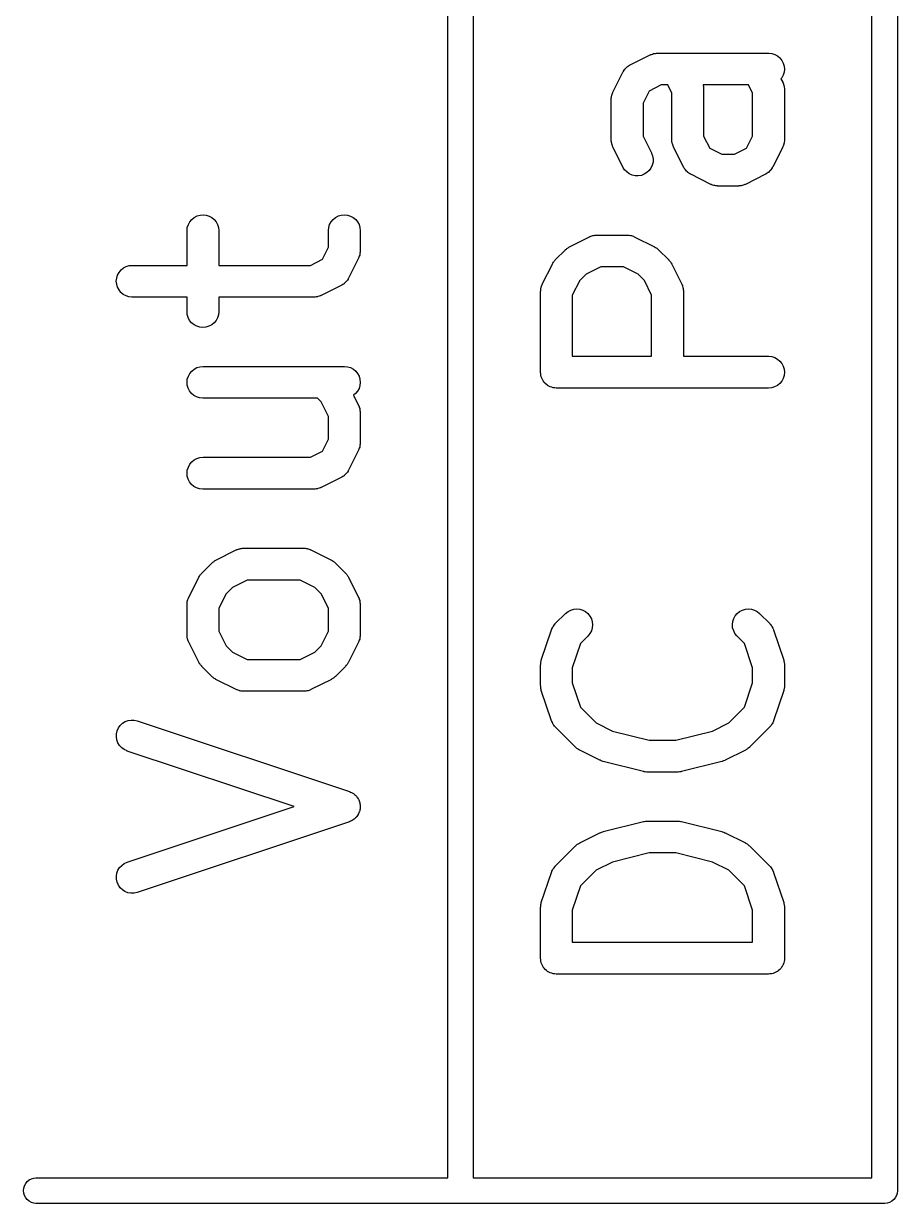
# Model space of a CAD drawing. Extents: x 27 to 117, y -173 to -16.
# Drawn here: x 112.94 to 117.06, y -96.81 to -91.25 of the extents above; entities that cross this region are included whole.
import ezdxf

# ---------------------------------------------------------------- set-up
doc = ezdxf.new("R2010")
doc.units = 0
doc.layers.add('BLACK', color=7, linetype='CONTINUOUS')

msp = doc.modelspace()

# ---------------------------------------------------------------- linework, layer by layer
at = {"layer": 'BLACK', "linetype": 'CONTINUOUS'}
for p, q in [((117.06, -85.7529), (117.06, -96.7471)), ((114.94, -96.69), (114.94, -85.81)), ((115.06, -85.81), (115.06, -96.69)), ((116.94, -96.69), (116.94, -85.81)), ((115.8, -91.4448), (115.895, -91.3972)), ((115.895, -91.3972), (115.896, -91.3967)), ((115.896, -91.3967), (115.898, -91.396)), ((115.898, -91.396), (115.9, -91.3949)), ((115.9, -91.3949), (115.905, -91.3935)), ((115.905, -91.3935), (115.91, -91.3917)), ((115.91, -91.3917), (115.912, -91.3914)), ((115.912, -91.3914), (115.914, -91.3907)), ((115.914, -91.3907), (115.919, -91.3902)), ((115.919, -91.3902), (115.924, -91.3894)), ((115.924, -91.3894), (115.926, -91.3895)), ((115.926, -91.3895), (115.929, -91.3893)), ((115.929, -91.3893), (116.452, -91.3893)), ((116.452, -91.3893), (116.453, -91.3893)), ((116.453, -91.3893), (116.468, -91.3909)), ((116.468, -91.3909), (116.482, -91.3953)), ((116.482, -91.3953), (116.495, -91.4024)), ((116.495, -91.4024), (116.506, -91.4118)), ((115.772, -91.47), (115.775, -91.4651)), ((115.775, -91.4651), (115.776, -91.464)), ((115.776, -91.464), (115.777, -91.4627)), ((115.777, -91.4627), (115.781, -91.4587)), ((115.781, -91.4587), (115.785, -91.4546)), ((115.785, -91.4546), (115.786, -91.4537)), ((115.786, -91.4537), (115.787, -91.4526)), ((115.787, -91.4526), (115.792, -91.4496)), ((115.792, -91.4496), (115.797, -91.4463)), ((115.797, -91.4463), (115.798, -91.4457)), ((115.798, -91.4457), (115.8, -91.4448)), ((116.506, -91.4118), (116.515, -91.4232)), ((116.515, -91.4232), (116.522, -91.4362)), ((116.522, -91.4362), (116.526, -91.4502)), ((116.526, -91.4502), (116.527, -91.4648)), ((116.527, -91.4648), (116.526, -91.4794)), ((115.719, -91.5736), (115.766, -91.4784)), ((115.766, -91.4784), (115.767, -91.4774)), ((115.767, -91.4774), (115.768, -91.4761)), ((115.768, -91.4746), (115.772, -91.47)), ((115.768, -91.4761), (115.768, -91.4746)), ((116.515, -91.5062), (116.511, -91.51)), ((116.511, -91.51), (116.519, -91.526)), ((116.522, -91.4933), (116.515, -91.5062)), ((116.526, -91.4794), (116.522, -91.4933)), ((115.715, -91.5825), (115.717, -91.5776)), ((115.717, -91.5776), (115.718, -91.5757)), ((115.718, -91.5757), (115.719, -91.5736)), ((115.889, -91.5678), (115.861, -91.6248)), ((115.946, -91.5393), (115.889, -91.5678)), ((115.977, -91.5393), (115.946, -91.5393)), ((115.996, -91.5772), (115.977, -91.5393)), ((115.996, -91.7976), (115.996, -91.5772)), ((116.144, -91.5393), (116.144, -91.5407)), ((116.358, -91.5393), (116.144, -91.5393)), ((116.144, -91.5407), (116.144, -91.5428)), ((116.144, -91.5428), (116.145, -91.545)), ((116.145, -91.545), (116.146, -91.5501)), ((116.146, -91.5501), (116.146, -91.5551)), ((116.146, -91.5551), (116.146, -91.5573)), ((116.146, -91.5573), (116.146, -91.5595)), ((116.146, -91.5595), (116.146, -91.7799)), ((116.377, -91.5772), (116.358, -91.5393)), ((116.377, -91.7799), (116.377, -91.5772)), ((116.519, -91.526), (116.52, -91.5269)), ((116.52, -91.5269), (116.521, -91.529)), ((116.521, -91.529), (116.522, -91.5309)), ((116.522, -91.5309), (116.523, -91.5359)), ((116.523, -91.5359), (116.525, -91.5407)), ((116.525, -91.5407), (116.525, -91.5428)), ((116.525, -91.5428), (116.526, -91.545)), ((116.526, -91.545), (116.526, -91.5501)), ((116.526, -91.5501), (116.527, -91.5551)), ((116.527, -91.5551), (116.527, -91.5573)), ((116.527, -91.5573), (116.527, -91.5595)), ((116.527, -91.5595), (116.527, -91.7976)), ((115.711, -91.6017), (115.712, -91.5966)), ((115.711, -91.6039), (115.711, -91.6017)), ((115.711, -91.6061), (115.711, -91.6039)), ((115.711, -91.6071), (115.711, -91.6061)), ((115.711, -91.7976), (115.711, -91.6071)), ((115.712, -91.5915), (115.713, -91.5894)), ((115.712, -91.5966), (115.712, -91.5915)), ((115.713, -91.5873), (115.715, -91.5825)), ((115.713, -91.5894), (115.713, -91.5873)), ((115.861, -91.6248), (115.861, -91.7799)), ((115.711, -91.7998), (115.711, -91.7976)), ((115.711, -91.802), (115.711, -91.7998)), ((115.861, -91.7799), (115.9, -91.8593)), ((115.997, -91.7998), (115.996, -91.7976)), ((115.997, -91.802), (115.997, -91.7998)), ((116.146, -91.7799), (116.175, -91.837)), ((116.349, -91.837), (116.377, -91.7799)), ((116.527, -91.7976), (116.527, -91.7987)), ((116.527, -91.7987), (116.527, -91.8009)), ((115.712, -91.8071), (115.711, -91.802)), ((115.712, -91.8122), (115.712, -91.8071)), ((115.713, -91.8143), (115.712, -91.8122)), ((115.713, -91.8165), (115.713, -91.8143)), ((115.715, -91.8213), (115.713, -91.8165)), ((115.716, -91.8262), (115.715, -91.8213)), ((115.717, -91.8281), (115.716, -91.8262)), ((115.718, -91.8302), (115.717, -91.8281)), ((115.719, -91.8312), (115.718, -91.8302)), ((115.766, -91.9264), (115.719, -91.8312)), ((115.997, -91.8071), (115.997, -91.802)), ((115.998, -91.8122), (115.997, -91.8071)), ((115.998, -91.8143), (115.998, -91.8122)), ((115.999, -91.8165), (115.998, -91.8143)), ((116.001, -91.8213), (115.999, -91.8165)), ((116.002, -91.8262), (116.001, -91.8213)), ((116.003, -91.8281), (116.002, -91.8262)), ((116.004, -91.8302), (116.003, -91.8281)), ((116.004, -91.8312), (116.004, -91.8302)), ((116.052, -91.9264), (116.004, -91.8312)), ((116.175, -91.837), (116.232, -91.8655)), ((116.292, -91.8655), (116.349, -91.837)), ((116.519, -91.8312), (116.472, -91.9264)), ((116.52, -91.8291), (116.519, -91.8312)), ((116.521, -91.8272), (116.52, -91.8291)), ((116.523, -91.8223), (116.521, -91.8272)), ((116.525, -91.8175), (116.523, -91.8223)), ((116.526, -91.8132), (116.525, -91.8153)), ((116.525, -91.8153), (116.525, -91.8175)), ((116.527, -91.8031), (116.526, -91.8081)), ((116.526, -91.8081), (116.526, -91.8132)), ((116.527, -91.8009), (116.527, -91.8031)), ((115.9, -91.8593), (115.901, -91.8603)), ((115.901, -91.8603), (115.906, -91.874)), ((115.908, -91.9031), (115.904, -91.9173)), ((115.906, -91.874), (115.908, -91.8885)), ((115.908, -91.8885), (115.908, -91.9031)), ((116.232, -91.8655), (116.292, -91.8655)), ((115.774, -91.9388), (115.766, -91.9264)), ((115.784, -91.9494), (115.774, -91.9388)), ((115.796, -91.9579), (115.784, -91.9494)), ((115.809, -91.9639), (115.796, -91.9579)), ((115.824, -91.9672), (115.809, -91.9639)), ((115.838, -91.9677), (115.824, -91.9672)), ((115.853, -91.9653), (115.838, -91.9677)), ((115.866, -91.9602), (115.853, -91.9653)), ((115.879, -91.9525), (115.866, -91.9602)), ((115.89, -91.9425), (115.879, -91.9525)), ((115.898, -91.9306), (115.89, -91.9425)), ((115.904, -91.9173), (115.898, -91.9306)), ((116.053, -91.9278), (116.052, -91.9264)), ((116.053, -91.9293), (116.053, -91.9278)), ((116.057, -91.934), (116.053, -91.9293)), ((116.06, -91.9388), (116.057, -91.934)), ((116.061, -91.94), (116.06, -91.9388)), ((116.062, -91.9413), (116.061, -91.94)), ((116.066, -91.9453), (116.062, -91.9413)), ((116.07, -91.9494), (116.066, -91.9453)), ((116.071, -91.9504), (116.07, -91.9494)), ((116.072, -91.9515), (116.071, -91.9504)), ((116.077, -91.9546), (116.072, -91.9515)), ((116.082, -91.9579), (116.077, -91.9546)), ((116.083, -91.9586), (116.082, -91.9579)), ((116.085, -91.9595), (116.083, -91.9586)), ((116.086, -91.9599), (116.085, -91.9595)), ((116.181, -92.0076), (116.086, -91.9599)), ((116.438, -91.9599), (116.343, -92.0076)), ((116.44, -91.9591), (116.438, -91.9599)), ((116.441, -91.9584), (116.44, -91.9591)), ((116.446, -91.9552), (116.441, -91.9584)), ((116.451, -91.9521), (116.446, -91.9552)), ((116.452, -91.951), (116.451, -91.9521)), ((116.453, -91.9501), (116.452, -91.951)), ((116.457, -91.946), (116.453, -91.9501)), ((116.461, -91.9421), (116.457, -91.946)), ((116.462, -91.9408), (116.461, -91.9421)), ((116.463, -91.9396), (116.462, -91.9408)), ((116.467, -91.9348), (116.463, -91.9396)), ((116.47, -91.9302), (116.467, -91.9348)), ((116.471, -91.9273), (116.47, -91.9287)), ((116.47, -91.9287), (116.47, -91.9302)), ((116.472, -91.9264), (116.471, -91.9273)), ((116.183, -92.0083), (116.181, -92.0076)), ((116.185, -92.0094), (116.183, -92.0083)), ((116.19, -92.011), (116.185, -92.0094)), ((116.194, -92.0128), (116.19, -92.011)), ((116.197, -92.0132), (116.194, -92.0128)), ((116.199, -92.0138), (116.197, -92.0132)), ((116.204, -92.0144), (116.199, -92.0138)), ((116.209, -92.0153), (116.204, -92.0144)), ((116.211, -92.0152), (116.209, -92.0153)), ((116.213, -92.0155), (116.211, -92.0152)), ((116.214, -92.0155), (116.213, -92.0155)), ((116.31, -92.0155), (116.214, -92.0155)), ((116.312, -92.0153), (116.31, -92.0155)), ((116.314, -92.0153), (116.312, -92.0153)), ((116.319, -92.0145), (116.314, -92.0153)), ((116.324, -92.014), (116.319, -92.0145)), ((116.326, -92.0134), (116.324, -92.014)), ((116.328, -92.0131), (116.326, -92.0134)), ((116.333, -92.0113), (116.328, -92.0131)), ((116.338, -92.0098), (116.333, -92.0113)), ((116.34, -92.0088), (116.338, -92.0098)), ((116.342, -92.008), (116.34, -92.0088)), ((116.343, -92.0076), (116.342, -92.008)), ((113.717, -92.1966), (113.724, -92.1838)), ((113.724, -92.1838), (113.733, -92.1726)), ((113.733, -92.1726), (113.745, -92.1634)), ((113.745, -92.1634), (113.758, -92.1567)), ((113.758, -92.1567), (113.772, -92.1525)), ((113.772, -92.1525), (113.786, -92.1512)), ((113.786, -92.1512), (113.801, -92.1527)), ((113.801, -92.1527), (113.815, -92.157)), ((113.815, -92.157), (113.828, -92.164)), ((113.828, -92.164), (113.839, -92.1733)), ((113.839, -92.1733), (113.848, -92.1847)), ((113.848, -92.1847), (113.855, -92.1976)), ((114.383, -92.1966), (114.39, -92.1838)), ((114.39, -92.1838), (114.4, -92.1726)), ((114.4, -92.1726), (114.411, -92.1634)), ((114.411, -92.1634), (114.424, -92.1567)), ((114.424, -92.1567), (114.438, -92.1525)), ((114.438, -92.1525), (114.453, -92.1512)), ((114.453, -92.1512), (114.467, -92.1527)), ((114.467, -92.1527), (114.481, -92.157)), ((114.481, -92.157), (114.494, -92.164)), ((114.494, -92.164), (114.506, -92.1733)), ((114.506, -92.1733), (114.515, -92.1847)), ((114.515, -92.1847), (114.522, -92.1976)), ((113.711, -92.2251), (113.712, -92.2106)), ((113.711, -92.2262), (113.711, -92.2251)), ((113.711, -92.3893), (113.711, -92.2262)), ((113.712, -92.2106), (113.717, -92.1966)), ((113.855, -92.1976), (113.859, -92.2116)), ((113.859, -92.2116), (113.861, -92.2262)), ((113.861, -92.2262), (113.861, -92.3893)), ((114.377, -92.2251), (114.379, -92.2106)), ((114.377, -92.2262), (114.377, -92.2251)), ((114.377, -92.3037), (114.377, -92.2262)), ((114.379, -92.2106), (114.383, -92.1966)), ((114.522, -92.1976), (114.526, -92.2116)), ((114.526, -92.2116), (114.527, -92.2262)), ((114.527, -92.2262), (114.527, -92.3214)), ((115.514, -92.302), (115.609, -92.2543)), ((115.609, -92.2543), (115.61, -92.2539)), ((115.61, -92.2539), (115.612, -92.2531)), ((115.612, -92.2531), (115.614, -92.2521)), ((115.614, -92.2521), (115.619, -92.2506)), ((115.619, -92.2506), (115.624, -92.2488)), ((115.624, -92.2488), (115.626, -92.2485)), ((115.626, -92.2485), (115.628, -92.2479)), ((115.628, -92.2479), (115.633, -92.2474)), ((115.633, -92.2474), (115.638, -92.2466)), ((115.638, -92.2466), (115.641, -92.2466)), ((115.641, -92.2466), (115.643, -92.2464)), ((115.643, -92.2464), (115.786, -92.2464)), ((115.786, -92.2464), (115.787, -92.2464)), ((115.787, -92.2464), (115.789, -92.2467)), ((115.789, -92.2467), (115.791, -92.2466)), ((115.791, -92.2466), (115.796, -92.2475)), ((115.796, -92.2475), (115.801, -92.2481)), ((115.801, -92.2481), (115.803, -92.2487)), ((115.803, -92.2487), (115.806, -92.2491)), ((115.806, -92.2491), (115.81, -92.2509)), ((115.81, -92.2509), (115.815, -92.2525)), ((115.815, -92.2525), (115.817, -92.2536)), ((115.817, -92.2536), (115.819, -92.2543)), ((115.819, -92.2543), (115.914, -92.302)), ((114.349, -92.3608), (114.377, -92.3037)), ((114.519, -92.355), (114.472, -92.4502)), ((114.52, -92.3529), (114.519, -92.355)), ((114.521, -92.351), (114.52, -92.3529)), ((114.523, -92.3461), (114.521, -92.351)), ((114.525, -92.3413), (114.523, -92.3461)), ((114.526, -92.337), (114.525, -92.3391)), ((114.525, -92.3391), (114.525, -92.3413)), ((114.527, -92.3269), (114.526, -92.3319)), ((114.526, -92.3319), (114.526, -92.337)), ((114.527, -92.3214), (114.527, -92.3225)), ((114.527, -92.3225), (114.527, -92.3247)), ((114.527, -92.3247), (114.527, -92.3269)), ((115.447, -92.3636), (115.495, -92.316)), ((115.495, -92.3153), (115.499, -92.3127)), ((115.495, -92.316), (115.495, -92.3153)), ((115.499, -92.3127), (115.502, -92.3098)), ((115.502, -92.3098), (115.504, -92.3081)), ((115.504, -92.3081), (115.507, -92.3061)), ((115.507, -92.3061), (115.511, -92.3042)), ((115.511, -92.3042), (115.514, -92.302)), ((115.914, -92.302), (115.915, -92.3024)), ((115.915, -92.3024), (115.919, -92.3047)), ((115.919, -92.3047), (115.923, -92.3067)), ((115.923, -92.3067), (115.925, -92.3087)), ((115.925, -92.3087), (115.928, -92.3104)), ((115.928, -92.3104), (115.931, -92.3133)), ((115.931, -92.3133), (115.934, -92.316)), ((115.934, -92.316), (115.982, -92.3636)), ((113.39, -92.4223), (113.4, -92.4111)), ((113.4, -92.4111), (113.411, -92.4018)), ((113.411, -92.4018), (113.424, -92.3949)), ((113.424, -92.3949), (113.438, -92.3907)), ((113.438, -92.3907), (113.452, -92.3893)), ((113.452, -92.3893), (113.711, -92.3893)), ((113.861, -92.3893), (114.292, -92.3893)), ((114.292, -92.3893), (114.349, -92.3608)), ((115.385, -92.4784), (115.433, -92.3831)), ((115.433, -92.3822), (115.436, -92.3787)), ((115.433, -92.3831), (115.433, -92.3822)), ((115.436, -92.3787), (115.438, -92.3749)), ((115.438, -92.3749), (115.44, -92.3725)), ((115.44, -92.3725), (115.441, -92.3699)), ((115.441, -92.3699), (115.444, -92.3669)), ((115.444, -92.3669), (115.447, -92.3636)), ((115.661, -92.3964), (115.592, -92.4307)), ((115.768, -92.3964), (115.661, -92.3964)), ((115.837, -92.4307), (115.768, -92.3964)), ((115.982, -92.3636), (115.982, -92.3644)), ((115.982, -92.3644), (115.985, -92.3677)), ((115.985, -92.3677), (115.988, -92.3707)), ((115.988, -92.3707), (115.99, -92.3734)), ((115.99, -92.3734), (115.991, -92.3758)), ((115.991, -92.3758), (115.993, -92.3796)), ((115.993, -92.3796), (115.996, -92.3831)), ((115.996, -92.3831), (116.043, -92.4784)), ((113.377, -92.4638), (113.379, -92.4492)), ((113.379, -92.4783), (113.377, -92.4638)), ((113.379, -92.4492), (113.383, -92.4352)), ((113.383, -92.4352), (113.39, -92.4223)), ((114.461, -92.4659), (114.457, -92.4698)), ((114.462, -92.4646), (114.461, -92.4659)), ((114.463, -92.4634), (114.462, -92.4646)), ((114.467, -92.4586), (114.463, -92.4634)), ((114.47, -92.454), (114.467, -92.4586)), ((114.471, -92.4511), (114.47, -92.4525)), ((114.47, -92.4525), (114.47, -92.454)), ((114.472, -92.4502), (114.471, -92.4511)), ((115.562, -92.4611), (115.527, -92.5296)), ((115.592, -92.4307), (115.562, -92.4611)), ((115.867, -92.4611), (115.837, -92.4307)), ((115.901, -92.5296), (115.867, -92.4611)), ((113.383, -92.4924), (113.379, -92.4783)), ((113.39, -92.5054), (113.383, -92.4924)), ((113.399, -92.5168), (113.39, -92.5054)), ((113.41, -92.5262), (113.399, -92.5168)), ((114.438, -92.4837), (114.343, -92.5314)), ((114.44, -92.4829), (114.438, -92.4837)), ((114.441, -92.4822), (114.44, -92.4829)), ((114.446, -92.479), (114.441, -92.4822)), ((114.451, -92.476), (114.446, -92.479)), ((114.452, -92.4748), (114.451, -92.476)), ((114.453, -92.4739), (114.452, -92.4748)), ((114.457, -92.4698), (114.453, -92.4739)), ((115.377, -92.5109), (115.378, -92.5087)), ((115.377, -92.5119), (115.377, -92.5109)), ((115.377, -92.8929), (115.377, -92.5119)), ((115.378, -92.5014), (115.379, -92.4963)), ((115.378, -92.5065), (115.378, -92.5014)), ((115.378, -92.5087), (115.378, -92.5065)), ((115.379, -92.4963), (115.38, -92.4942)), ((115.38, -92.492), (115.382, -92.4872)), ((115.38, -92.4942), (115.38, -92.492)), ((115.382, -92.4872), (115.383, -92.4824)), ((115.383, -92.4824), (115.385, -92.4804)), ((115.385, -92.4804), (115.385, -92.4784)), ((116.043, -92.4784), (116.044, -92.4793)), ((116.044, -92.4793), (116.044, -92.4814)), ((116.044, -92.4814), (116.046, -92.4833)), ((116.046, -92.4833), (116.047, -92.4882)), ((116.047, -92.4882), (116.049, -92.493)), ((116.049, -92.493), (116.049, -92.4952)), ((116.049, -92.4952), (116.05, -92.4973)), ((116.05, -92.4973), (116.05, -92.5024)), ((116.05, -92.5024), (116.051, -92.5075)), ((116.051, -92.5075), (116.051, -92.5097)), ((116.051, -92.5097), (116.051, -92.5119)), ((116.051, -92.5119), (116.051, -92.8179)), ((113.423, -92.5332), (113.41, -92.5262)), ((113.437, -92.5376), (113.423, -92.5332)), ((113.451, -92.5393), (113.437, -92.5376)), ((113.452, -92.5393), (113.451, -92.5393)), ((113.711, -92.5393), (113.452, -92.5393)), ((113.711, -92.6071), (113.711, -92.5393)), ((114.31, -92.5393), (113.861, -92.5393)), ((113.861, -92.5393), (113.861, -92.6071)), ((114.312, -92.5391), (114.31, -92.5393)), ((114.314, -92.5392), (114.312, -92.5391)), ((114.319, -92.5384), (114.314, -92.5392)), ((114.324, -92.5379), (114.319, -92.5384)), ((114.326, -92.5372), (114.324, -92.5379)), ((114.328, -92.5369), (114.326, -92.5372)), ((114.333, -92.5351), (114.328, -92.5369)), ((114.338, -92.5336), (114.333, -92.5351)), ((114.34, -92.5326), (114.338, -92.5336)), ((114.342, -92.5318), (114.34, -92.5326)), ((114.343, -92.5314), (114.342, -92.5318)), ((115.527, -92.5296), (115.527, -92.8179)), ((115.901, -92.8179), (115.901, -92.5296)), ((113.712, -92.6217), (113.711, -92.6071)), ((113.716, -92.6357), (113.712, -92.6217)), ((113.859, -92.6227), (113.855, -92.6367)), ((113.861, -92.6082), (113.859, -92.6227)), ((113.861, -92.6071), (113.861, -92.6082)), ((113.723, -92.6486), (113.716, -92.6357)), ((113.732, -92.66), (113.723, -92.6486)), ((113.744, -92.6693), (113.732, -92.66)), ((113.757, -92.6763), (113.744, -92.6693)), ((113.771, -92.6806), (113.757, -92.6763)), ((113.785, -92.6821), (113.771, -92.6806)), ((113.8, -92.6808), (113.785, -92.6821)), ((113.814, -92.6767), (113.8, -92.6808)), ((113.827, -92.6699), (113.814, -92.6767)), ((113.838, -92.6607), (113.827, -92.6699)), ((113.848, -92.6495), (113.838, -92.6607)), ((113.855, -92.6367), (113.848, -92.6495)), ((115.527, -92.8179), (115.901, -92.8179)), ((116.051, -92.8179), (116.452, -92.8179)), ((116.452, -92.8179), (116.453, -92.8179)), ((116.453, -92.8179), (116.468, -92.8195)), ((116.468, -92.8195), (116.482, -92.8239)), ((116.482, -92.8239), (116.495, -92.831)), ((116.495, -92.831), (116.506, -92.8404)), ((116.506, -92.8404), (116.515, -92.8518)), ((116.515, -92.8518), (116.522, -92.8648)), ((113.712, -92.9254), (113.717, -92.9114)), ((113.717, -92.9114), (113.724, -92.8985)), ((113.724, -92.8985), (113.733, -92.8873)), ((113.733, -92.8873), (113.744, -92.878)), ((113.744, -92.878), (113.757, -92.8711)), ((113.757, -92.8711), (113.771, -92.8669)), ((113.771, -92.8669), (113.786, -92.8655)), ((113.786, -92.8655), (114.452, -92.8655)), ((114.452, -92.8655), (114.453, -92.8655)), ((114.453, -92.8655), (114.468, -92.8671)), ((114.468, -92.8671), (114.482, -92.8715)), ((114.482, -92.8715), (114.495, -92.8786)), ((114.495, -92.8786), (114.506, -92.888)), ((114.506, -92.888), (114.515, -92.8994)), ((114.515, -92.8994), (114.522, -92.9124)), ((114.522, -92.9124), (114.526, -92.9264)), ((115.378, -92.8999), (115.377, -92.8929)), ((115.379, -92.9069), (115.378, -92.8999)), ((115.379, -92.9072), (115.379, -92.9069)), ((115.379, -92.9074), (115.379, -92.9072)), ((115.381, -92.9142), (115.379, -92.9074)), ((116.522, -92.8648), (116.526, -92.8788)), ((116.526, -92.9079), (116.522, -92.9219)), ((116.526, -92.8788), (116.527, -92.8934)), ((116.527, -92.8934), (116.526, -92.9079)), ((113.711, -92.94), (113.712, -92.9254)), ((113.712, -92.9545), (113.711, -92.94)), ((113.716, -92.9686), (113.712, -92.9545)), ((114.526, -92.9556), (114.522, -92.9695)), ((114.526, -92.9264), (114.527, -92.941)), ((114.527, -92.941), (114.526, -92.9556)), ((115.383, -92.921), (115.381, -92.9142)), ((115.383, -92.9212), (115.383, -92.921)), ((115.383, -92.9214), (115.383, -92.9212)), ((115.386, -92.9277), (115.383, -92.9214)), ((115.39, -92.9339), (115.386, -92.9277)), ((115.39, -92.9341), (115.39, -92.9339)), ((115.39, -92.9344), (115.39, -92.9341)), ((115.394, -92.9399), (115.39, -92.9344)), ((115.399, -92.9453), (115.394, -92.9399)), ((115.399, -92.9455), (115.399, -92.9453)), ((115.399, -92.9457), (115.399, -92.9455)), ((115.405, -92.9502), (115.399, -92.9457)), ((115.41, -92.9547), (115.405, -92.9502)), ((115.41, -92.9549), (115.41, -92.9547)), ((115.41, -92.955), (115.41, -92.9549)), ((115.417, -92.9584), (115.41, -92.955)), ((115.423, -92.9618), (115.417, -92.9584)), ((115.423, -92.9619), (115.423, -92.9618)), ((115.423, -92.962), (115.423, -92.9619)), ((115.43, -92.9641), (115.423, -92.962)), ((115.437, -92.9662), (115.43, -92.9641)), ((115.437, -92.9663), (115.437, -92.9662)), ((115.437, -92.9662), (115.437, -92.9662)), ((115.444, -92.9671), (115.437, -92.9663)), ((115.451, -92.9678), (115.444, -92.9671)), ((115.452, -92.9679), (115.451, -92.9678)), ((116.452, -92.9679), (115.452, -92.9679)), ((115.452, -92.9679), (115.452, -92.9679)), ((115.452, -92.9679), (115.452, -92.9679)), ((115.452, -92.9679), (115.452, -92.9679)), ((116.467, -92.9664), (116.452, -92.9679)), ((116.481, -92.9622), (116.467, -92.9664)), ((116.494, -92.9553), (116.481, -92.9622)), ((116.505, -92.9461), (116.494, -92.9553)), ((116.515, -92.9348), (116.505, -92.9461)), ((116.522, -92.9219), (116.515, -92.9348)), ((113.723, -92.9815), (113.716, -92.9686)), ((113.732, -92.993), (113.723, -92.9815)), ((113.743, -93.0024), (113.732, -92.993)), ((113.756, -93.0094), (113.743, -93.0024)), ((113.77, -93.0138), (113.756, -93.0094)), ((113.785, -93.0155), (113.77, -93.0138)), ((113.786, -93.0155), (113.785, -93.0155)), ((114.326, -93.0155), (113.786, -93.0155)), ((114.343, -93.0325), (114.326, -93.0155)), ((114.505, -92.9937), (114.495, -93.0017)), ((114.495, -93.0017), (114.519, -93.0498)), ((114.515, -92.9824), (114.505, -92.9937)), ((114.522, -92.9695), (114.515, -92.9824)), ((114.377, -93.101), (114.343, -93.0325)), ((114.519, -93.0498), (114.52, -93.0507)), ((114.52, -93.0507), (114.521, -93.0528)), ((114.521, -93.0528), (114.522, -93.0548)), ((114.522, -93.0548), (114.523, -93.0597)), ((114.523, -93.0597), (114.525, -93.0645)), ((114.525, -93.0645), (114.525, -93.0666)), ((114.525, -93.0666), (114.526, -93.0688)), ((114.526, -93.0688), (114.526, -93.0739)), ((114.526, -93.0739), (114.527, -93.0789)), ((114.527, -93.0789), (114.527, -93.0811)), ((114.377, -93.2085), (114.377, -93.101)), ((114.527, -93.0811), (114.527, -93.0833)), ((114.527, -93.0833), (114.527, -93.2262)), ((114.349, -93.2655), (114.377, -93.2085)), ((114.525, -93.2461), (114.523, -93.2509)), ((114.526, -93.2418), (114.525, -93.2439)), ((114.525, -93.2439), (114.525, -93.2461)), ((114.527, -93.2316), (114.526, -93.2367)), ((114.526, -93.2367), (114.526, -93.2418)), ((114.527, -93.2262), (114.527, -93.2272)), ((114.527, -93.2272), (114.527, -93.2294)), ((114.527, -93.2294), (114.527, -93.2316)), ((113.744, -93.3066), (113.757, -93.2997)), ((113.757, -93.2997), (113.771, -93.2955)), ((113.771, -93.2955), (113.786, -93.294)), ((113.786, -93.294), (114.292, -93.294)), ((114.292, -93.294), (114.349, -93.2655)), ((114.519, -93.2597), (114.472, -93.355)), ((114.52, -93.2577), (114.519, -93.2597)), ((114.521, -93.2557), (114.52, -93.2577)), ((114.523, -93.2509), (114.521, -93.2557)), ((113.711, -93.3685), (113.712, -93.354)), ((113.712, -93.354), (113.717, -93.34)), ((113.717, -93.34), (113.724, -93.3271)), ((113.724, -93.3271), (113.733, -93.3158)), ((113.733, -93.3158), (113.744, -93.3066)), ((114.471, -93.3559), (114.47, -93.3573)), ((114.47, -93.3573), (114.47, -93.3587)), ((114.472, -93.355), (114.471, -93.3559)), ((113.712, -93.3831), (113.711, -93.3685)), ((113.716, -93.3971), (113.712, -93.3831)), ((113.723, -93.4101), (113.716, -93.3971)), ((113.732, -93.4215), (113.723, -93.4101)), ((114.438, -93.3885), (114.343, -93.4361)), ((114.44, -93.3876), (114.438, -93.3885)), ((114.441, -93.387), (114.44, -93.3876)), ((114.446, -93.3838), (114.441, -93.387)), ((114.451, -93.3807), (114.446, -93.3838)), ((114.452, -93.3796), (114.451, -93.3807)), ((114.453, -93.3787), (114.452, -93.3796)), ((114.457, -93.3746), (114.453, -93.3787)), ((114.461, -93.3707), (114.457, -93.3746)), ((114.462, -93.3693), (114.461, -93.3707)), ((114.463, -93.3682), (114.462, -93.3693)), ((114.467, -93.3634), (114.463, -93.3682)), ((114.47, -93.3587), (114.467, -93.3634)), ((113.743, -93.4309), (113.732, -93.4215)), ((113.756, -93.438), (113.743, -93.4309)), ((113.77, -93.4424), (113.756, -93.438)), ((113.785, -93.444), (113.77, -93.4424)), ((113.786, -93.444), (113.785, -93.444)), ((114.31, -93.444), (113.786, -93.444)), ((114.312, -93.4438), (114.31, -93.444)), ((114.314, -93.4439), (114.312, -93.4438)), ((114.319, -93.4431), (114.314, -93.4439)), ((114.324, -93.4426), (114.319, -93.4431)), ((114.326, -93.442), (114.324, -93.4426)), ((114.328, -93.4416), (114.326, -93.442)), ((114.333, -93.4399), (114.328, -93.4416)), ((114.338, -93.4384), (114.333, -93.4399)), ((114.34, -93.4374), (114.338, -93.4384)), ((114.342, -93.4366), (114.34, -93.4374)), ((114.343, -93.4361), (114.342, -93.4366)), ((113.847, -93.7782), (113.943, -93.7305)), ((113.943, -93.7305), (113.944, -93.7301)), ((113.944, -93.7301), (113.946, -93.7293)), ((113.946, -93.7293), (113.948, -93.7283)), ((113.948, -93.7283), (113.953, -93.7268)), ((113.953, -93.7268), (113.957, -93.725)), ((113.957, -93.725), (113.96, -93.7247)), ((113.96, -93.7247), (113.962, -93.724)), ((113.962, -93.724), (113.967, -93.7235)), ((113.967, -93.7235), (113.972, -93.7227)), ((113.972, -93.7227), (113.974, -93.7228)), ((113.974, -93.7228), (113.976, -93.7226)), ((113.976, -93.7226), (114.262, -93.7226)), ((114.262, -93.7226), (114.263, -93.7226)), ((114.263, -93.7226), (114.265, -93.7229)), ((114.265, -93.7229), (114.267, -93.7228)), ((114.267, -93.7228), (114.272, -93.7237)), ((114.272, -93.7237), (114.277, -93.7243)), ((114.277, -93.7243), (114.28, -93.7249)), ((114.28, -93.7249), (114.282, -93.7253)), ((114.282, -93.7253), (114.287, -93.7271)), ((114.287, -93.7271), (114.291, -93.7287)), ((114.291, -93.7287), (114.293, -93.7297)), ((114.293, -93.7297), (114.295, -93.7305)), ((114.295, -93.7305), (114.391, -93.7782)), ((113.78, -93.8398), (113.828, -93.7922)), ((113.828, -93.7922), (113.829, -93.7915)), ((113.829, -93.7915), (113.832, -93.7888)), ((113.832, -93.7888), (113.835, -93.7859)), ((113.835, -93.7859), (113.838, -93.7843)), ((113.838, -93.7843), (113.84, -93.7823)), ((113.84, -93.7823), (113.844, -93.7804)), ((113.844, -93.7804), (113.847, -93.7782)), ((114.391, -93.7782), (114.392, -93.7786)), ((114.392, -93.7786), (114.395, -93.7809)), ((114.395, -93.7809), (114.399, -93.7829)), ((114.399, -93.7829), (114.401, -93.7849)), ((114.401, -93.7849), (114.404, -93.7866)), ((114.404, -93.7866), (114.407, -93.7895)), ((114.407, -93.7895), (114.41, -93.7922)), ((114.41, -93.7922), (114.458, -93.8398)), ((113.767, -93.8584), (113.769, -93.8548)), ((113.769, -93.8548), (113.771, -93.8511)), ((113.771, -93.8511), (113.773, -93.8487)), ((113.773, -93.8487), (113.775, -93.8461)), ((113.775, -93.8461), (113.778, -93.8431)), ((113.778, -93.8431), (113.78, -93.8398)), ((114.458, -93.8398), (114.459, -93.8406)), ((114.459, -93.8406), (114.461, -93.8439)), ((114.461, -93.8439), (114.464, -93.8469)), ((114.464, -93.8469), (114.466, -93.8496)), ((114.466, -93.8496), (114.468, -93.852)), ((114.468, -93.852), (114.47, -93.8557)), ((114.47, -93.8557), (114.472, -93.8593)), ((113.719, -93.9546), (113.766, -93.8593)), ((113.766, -93.8593), (113.767, -93.8584)), ((113.925, -93.9069), (113.895, -93.9373)), ((113.994, -93.8726), (113.925, -93.9069)), ((114.244, -93.8726), (113.994, -93.8726)), ((114.313, -93.9069), (114.244, -93.8726)), ((114.343, -93.9373), (114.313, -93.9069)), ((114.472, -93.8593), (114.519, -93.9546)), ((113.713, -93.9682), (113.715, -93.9634)), ((113.713, -93.9704), (113.713, -93.9682)), ((113.715, -93.9634), (113.717, -93.9585)), ((113.717, -93.9585), (113.718, -93.9566)), ((113.718, -93.9566), (113.719, -93.9546)), ((113.895, -93.9373), (113.861, -94.0058)), ((114.377, -94.0058), (114.343, -93.9373)), ((114.519, -93.9546), (114.52, -93.9555)), ((114.52, -93.9555), (114.521, -93.9576)), ((114.521, -93.9576), (114.522, -93.9595)), ((114.522, -93.9595), (114.523, -93.9644)), ((114.523, -93.9644), (114.525, -93.9692)), ((113.711, -93.9826), (113.712, -93.9776)), ((113.711, -93.9849), (113.711, -93.9826)), ((113.711, -93.987), (113.711, -93.9849)), ((113.711, -93.9881), (113.711, -93.987)), ((113.711, -94.131), (113.711, -93.9881)), ((113.712, -93.9725), (113.713, -93.9704)), ((113.712, -93.9776), (113.712, -93.9725)), ((113.861, -94.0058), (113.861, -94.1132)), ((114.377, -94.1132), (114.377, -94.0058)), ((114.525, -93.9692), (114.525, -93.9714)), ((114.525, -93.9714), (114.526, -93.9735)), ((114.526, -93.9735), (114.526, -93.9786)), ((114.526, -93.9786), (114.527, -93.9837)), ((114.527, -93.9837), (114.527, -93.9859)), ((114.527, -93.9859), (114.527, -93.9881)), ((114.527, -93.9881), (114.527, -94.131)), ((115.495, -94.0296), (115.507, -94.0204)), ((115.507, -94.0204), (115.52, -94.0137)), ((115.52, -94.0137), (115.534, -94.0096)), ((115.534, -94.0096), (115.548, -94.0083)), ((115.548, -94.0083), (115.563, -94.0099)), ((115.563, -94.0099), (115.577, -94.0143)), ((115.577, -94.0143), (115.59, -94.0213)), ((115.59, -94.0213), (115.601, -94.0307)), ((116.304, -94.0299), (116.316, -94.0207)), ((116.316, -94.0207), (116.329, -94.0139)), ((116.329, -94.0139), (116.343, -94.0097)), ((116.343, -94.0097), (116.357, -94.0083)), ((116.357, -94.0083), (116.372, -94.0098)), ((116.372, -94.0098), (116.386, -94.0141)), ((116.386, -94.0141), (116.399, -94.021)), ((116.399, -94.021), (116.41, -94.0303)), ((115.444, -94.0811), (115.446, -94.0796)), ((115.446, -94.0796), (115.447, -94.0779)), ((115.447, -94.0779), (115.495, -94.0303)), ((115.495, -94.0303), (115.495, -94.0296)), ((115.601, -94.0307), (115.61, -94.042)), ((115.61, -94.042), (115.617, -94.055)), ((115.617, -94.055), (115.621, -94.069)), ((115.621, -94.069), (115.623, -94.0836)), ((116.282, -94.0825), (116.284, -94.068)), ((116.284, -94.068), (116.288, -94.054)), ((116.288, -94.054), (116.295, -94.0412)), ((116.295, -94.0412), (116.304, -94.0299)), ((116.41, -94.0303), (116.458, -94.0779)), ((116.458, -94.0779), (116.459, -94.0787)), ((116.459, -94.0787), (116.46, -94.0804)), ((113.711, -94.1331), (113.711, -94.131)), ((113.711, -94.1354), (113.711, -94.1331)), ((113.712, -94.1404), (113.711, -94.1354)), ((113.861, -94.1132), (113.895, -94.1818)), ((114.343, -94.1818), (114.377, -94.1132)), ((114.527, -94.131), (114.527, -94.132)), ((114.527, -94.132), (114.527, -94.1342)), ((114.527, -94.1342), (114.527, -94.1364)), ((115.381, -94.2501), (115.429, -94.1072)), ((115.429, -94.1062), (115.43, -94.1042)), ((115.429, -94.1072), (115.429, -94.1062)), ((115.43, -94.1042), (115.431, -94.1021)), ((115.431, -94.1021), (115.433, -94.0976)), ((115.433, -94.0976), (115.435, -94.093)), ((115.435, -94.093), (115.437, -94.0912)), ((115.437, -94.0912), (115.438, -94.0892)), ((115.438, -94.0892), (115.441, -94.0853)), ((115.441, -94.0853), (115.444, -94.0811)), ((115.61, -94.1251), (115.601, -94.1364)), ((115.617, -94.1122), (115.61, -94.1251)), ((115.621, -94.0982), (115.617, -94.1122)), ((115.623, -94.0836), (115.621, -94.0982)), ((116.283, -94.0971), (116.282, -94.0825)), ((116.288, -94.1112), (116.283, -94.0971)), ((116.294, -94.1242), (116.288, -94.1112)), ((116.303, -94.1356), (116.294, -94.1242)), ((116.304, -94.1364), (116.303, -94.1356)), ((116.46, -94.0804), (116.462, -94.0819)), ((116.462, -94.0819), (116.464, -94.0861)), ((116.464, -94.0861), (116.468, -94.0901)), ((116.468, -94.0901), (116.469, -94.0921)), ((116.469, -94.0921), (116.47, -94.0939)), ((116.47, -94.0939), (116.472, -94.0986)), ((116.472, -94.0986), (116.474, -94.1031)), ((116.474, -94.1031), (116.475, -94.1052)), ((116.475, -94.1052), (116.476, -94.1072)), ((116.476, -94.1072), (116.524, -94.2501)), ((113.712, -94.1455), (113.712, -94.1404)), ((113.713, -94.1476), (113.712, -94.1455)), ((113.713, -94.1498), (113.713, -94.1476)), ((113.715, -94.1546), (113.713, -94.1498)), ((113.716, -94.1595), (113.715, -94.1546)), ((113.717, -94.1615), (113.716, -94.1595)), ((113.718, -94.1636), (113.717, -94.1615)), ((113.719, -94.1645), (113.718, -94.1636)), ((113.766, -94.2597), (113.719, -94.1645)), ((113.895, -94.1818), (113.925, -94.2122)), ((114.313, -94.2122), (114.343, -94.1818)), ((114.519, -94.1645), (114.472, -94.2597)), ((114.52, -94.1624), (114.519, -94.1645)), ((114.521, -94.1605), (114.52, -94.1624)), ((114.523, -94.1556), (114.521, -94.1605)), ((114.525, -94.1508), (114.523, -94.1556)), ((114.526, -94.1465), (114.525, -94.1486)), ((114.525, -94.1486), (114.525, -94.1508)), ((114.527, -94.1364), (114.526, -94.1415)), ((114.526, -94.1415), (114.526, -94.1465)), ((115.566, -94.1715), (115.527, -94.286)), ((115.601, -94.1364), (115.566, -94.1715)), ((116.339, -94.1715), (116.304, -94.1364)), ((116.377, -94.286), (116.339, -94.1715)), ((113.925, -94.2122), (113.994, -94.2464)), ((113.994, -94.2464), (114.244, -94.2464)), ((114.244, -94.2464), (114.313, -94.2122)), ((113.768, -94.2633), (113.766, -94.2597)), ((113.77, -94.267), (113.768, -94.2633)), ((113.772, -94.2695), (113.77, -94.267)), ((113.774, -94.2721), (113.772, -94.2695)), ((113.777, -94.2752), (113.774, -94.2721)), ((113.78, -94.2785), (113.777, -94.2752)), ((113.78, -94.2792), (113.78, -94.2785)), ((113.828, -94.3268), (113.78, -94.2792)), ((114.458, -94.2792), (114.41, -94.3268)), ((114.46, -94.276), (114.458, -94.2792)), ((114.463, -94.2729), (114.46, -94.276)), ((114.465, -94.2703), (114.463, -94.2729)), ((114.467, -94.2679), (114.465, -94.2703)), ((114.469, -94.2642), (114.467, -94.2679)), ((114.471, -94.2607), (114.469, -94.2642)), ((114.472, -94.2597), (114.471, -94.2607)), ((115.377, -94.2728), (115.378, -94.2686)), ((115.377, -94.2738), (115.377, -94.2728)), ((115.377, -94.369), (115.377, -94.2738)), ((115.378, -94.2644), (115.379, -94.2613)), ((115.378, -94.2686), (115.378, -94.2644)), ((115.379, -94.2582), (115.38, -94.2542)), ((115.379, -94.2613), (115.379, -94.2582)), ((115.38, -94.2542), (115.381, -94.2501)), ((115.527, -94.286), (115.527, -94.3569)), ((116.377, -94.3569), (116.377, -94.286)), ((116.524, -94.2501), (116.524, -94.2511)), ((116.524, -94.2511), (116.525, -94.2552)), ((116.525, -94.2552), (116.526, -94.2592)), ((116.526, -94.2592), (116.526, -94.2624)), ((116.526, -94.2624), (116.527, -94.2654)), ((116.527, -94.2654), (116.527, -94.2696)), ((116.527, -94.2696), (116.527, -94.2738)), ((116.527, -94.2738), (116.527, -94.369)), ((113.831, -94.3295), (113.828, -94.3268)), ((113.834, -94.3325), (113.831, -94.3295)), ((113.837, -94.3342), (113.834, -94.3325)), ((113.839, -94.3361), (113.837, -94.3342)), ((113.843, -94.3381), (113.839, -94.3361)), ((113.846, -94.3404), (113.843, -94.3381)), ((113.847, -94.3409), (113.846, -94.3404)), ((113.943, -94.3885), (113.847, -94.3409)), ((114.391, -94.3409), (114.295, -94.3885)), ((114.394, -94.3386), (114.391, -94.3409)), ((114.398, -94.3367), (114.394, -94.3386)), ((114.4, -94.3348), (114.398, -94.3367)), ((114.403, -94.3331), (114.4, -94.3348)), ((114.406, -94.3302), (114.403, -94.3331)), ((114.409, -94.3276), (114.406, -94.3302)), ((114.41, -94.3268), (114.409, -94.3276)), ((115.527, -94.3569), (115.566, -94.4714)), ((116.339, -94.4714), (116.377, -94.3569)), ((113.945, -94.3893), (113.943, -94.3885)), ((113.947, -94.3904), (113.945, -94.3893)), ((113.952, -94.3919), (113.947, -94.3904)), ((113.956, -94.3937), (113.952, -94.3919)), ((113.958, -94.3941), (113.956, -94.3937)), ((113.961, -94.3948), (113.958, -94.3941)), ((113.966, -94.3954), (113.961, -94.3948)), ((113.971, -94.3962), (113.966, -94.3954)), ((113.973, -94.3962), (113.971, -94.3962)), ((113.975, -94.3964), (113.973, -94.3962)), ((113.976, -94.3964), (113.975, -94.3964)), ((114.262, -94.3964), (113.976, -94.3964)), ((114.264, -94.3962), (114.262, -94.3964)), ((114.266, -94.3963), (114.264, -94.3962)), ((114.271, -94.3955), (114.266, -94.3963)), ((114.276, -94.395), (114.271, -94.3955)), ((114.279, -94.3944), (114.276, -94.395)), ((114.281, -94.394), (114.279, -94.3944)), ((114.286, -94.3923), (114.281, -94.394)), ((114.29, -94.3908), (114.286, -94.3923)), ((114.292, -94.3897), (114.29, -94.3908)), ((114.295, -94.389), (114.292, -94.3897)), ((114.295, -94.3885), (114.295, -94.389)), ((115.378, -94.3732), (115.377, -94.369)), ((115.378, -94.3775), (115.378, -94.3732)), ((115.379, -94.3805), (115.378, -94.3775)), ((115.379, -94.3836), (115.379, -94.3805)), ((115.38, -94.3876), (115.379, -94.3836)), ((115.381, -94.3918), (115.38, -94.3876)), ((115.381, -94.3928), (115.381, -94.3918)), ((115.429, -94.5356), (115.381, -94.3928)), ((116.524, -94.3928), (116.476, -94.5356)), ((116.526, -94.3846), (116.524, -94.3887)), ((116.524, -94.3887), (116.524, -94.3928)), ((116.527, -94.3785), (116.526, -94.3815)), ((116.526, -94.3815), (116.526, -94.3846)), ((116.527, -94.369), (116.527, -94.3701)), ((116.527, -94.3701), (116.527, -94.3743)), ((116.527, -94.3743), (116.527, -94.3785)), ((115.566, -94.4714), (115.64, -94.5455)), ((116.265, -94.5455), (116.339, -94.4714)), ((113.381, -94.5829), (113.387, -94.5696)), ((113.387, -94.5696), (113.396, -94.5577)), ((113.396, -94.5577), (113.407, -94.5477)), ((113.407, -94.5477), (113.419, -94.5399)), ((113.419, -94.5399), (113.433, -94.5348)), ((113.433, -94.5348), (113.447, -94.5323)), ((113.447, -94.5323), (113.462, -94.5327)), ((113.462, -94.5327), (113.476, -94.536)), ((113.476, -94.536), (114.476, -94.8693)), ((115.43, -94.5376), (115.429, -94.5356)), ((115.43, -94.5398), (115.43, -94.5376)), ((115.433, -94.5443), (115.43, -94.5398)), ((115.435, -94.549), (115.433, -94.5443)), ((115.436, -94.5508), (115.435, -94.549)), ((115.437, -94.5528), (115.436, -94.5508)), ((115.44, -94.5568), (115.437, -94.5528)), ((115.443, -94.5609), (115.44, -94.5568)), ((115.445, -94.5625), (115.443, -94.5609)), ((115.446, -94.5642), (115.445, -94.5625)), ((115.447, -94.5649), (115.446, -94.5642)), ((115.542, -94.6602), (115.447, -94.5649)), ((115.64, -94.5455), (115.717, -94.584)), ((116.188, -94.584), (116.265, -94.5455)), ((116.458, -94.5649), (116.363, -94.6602)), ((116.459, -94.5632), (116.458, -94.5649)), ((116.461, -94.5617), (116.459, -94.5632)), ((116.464, -94.5576), (116.461, -94.5617)), ((116.467, -94.5536), (116.464, -94.5576)), ((116.468, -94.5517), (116.467, -94.5536)), ((116.469, -94.5499), (116.468, -94.5517)), ((116.472, -94.5452), (116.469, -94.5499)), ((116.474, -94.5407), (116.472, -94.5452)), ((116.475, -94.5386), (116.474, -94.5407)), ((116.476, -94.5366), (116.475, -94.5386)), ((116.476, -94.5356), (116.476, -94.5366)), ((113.378, -94.5972), (113.381, -94.5829)), ((113.378, -94.6118), (113.378, -94.5972)), ((113.38, -94.6263), (113.378, -94.6118)), ((113.385, -94.64), (113.38, -94.6263)), ((115.717, -94.584), (115.89, -94.6274)), ((115.89, -94.6274), (116.015, -94.6274)), ((116.015, -94.6274), (116.188, -94.584)), ((113.393, -94.6525), (113.385, -94.64)), ((113.403, -94.6632), (113.393, -94.6525)), ((113.414, -94.6718), (113.403, -94.6632)), ((113.428, -94.678), (113.414, -94.6718)), ((113.429, -94.6783), (113.428, -94.678)), ((114.215, -94.9405), (113.429, -94.6783)), ((115.545, -94.6628), (115.542, -94.6602)), ((115.548, -94.6658), (115.545, -94.6628)), ((115.551, -94.6675), (115.548, -94.6658)), ((115.554, -94.6695), (115.551, -94.6675)), ((115.557, -94.6715), (115.554, -94.6695)), ((115.561, -94.6737), (115.557, -94.6715)), ((115.562, -94.6742), (115.561, -94.6737)), ((115.657, -94.7218), (115.562, -94.6742)), ((116.343, -94.6742), (116.248, -94.7218)), ((116.347, -94.672), (116.343, -94.6742)), ((116.35, -94.67), (116.347, -94.672)), ((116.353, -94.6681), (116.35, -94.67)), ((116.355, -94.6664), (116.353, -94.6681)), ((116.359, -94.6635), (116.355, -94.6664)), ((116.362, -94.6609), (116.359, -94.6635)), ((116.363, -94.6602), (116.362, -94.6609)), ((115.657, -94.722), (115.657, -94.7218)), ((115.658, -94.7221), (115.657, -94.722)), ((115.664, -94.7246), (115.658, -94.7221)), ((115.671, -94.7271), (115.664, -94.7246)), ((115.671, -94.7273), (115.671, -94.7271)), ((115.671, -94.7271), (115.671, -94.7271)), ((115.672, -94.7275), (115.671, -94.7273)), ((115.863, -94.7751), (115.672, -94.7275)), ((116.232, -94.7275), (116.042, -94.7751)), ((116.233, -94.7274), (116.232, -94.7275)), ((116.24, -94.725), (116.233, -94.7274)), ((116.233, -94.7274), (116.233, -94.7274)), ((116.246, -94.7226), (116.24, -94.725)), ((116.247, -94.7224), (116.246, -94.7226)), ((116.248, -94.7218), (116.247, -94.7223)), ((116.247, -94.7223), (116.247, -94.7224)), ((115.864, -94.7753), (115.863, -94.7751)), ((115.865, -94.7757), (115.864, -94.7753)), ((115.871, -94.7764), (115.865, -94.7757)), ((115.877, -94.7773), (115.871, -94.7764)), ((115.879, -94.7772), (115.877, -94.7773)), ((115.88, -94.7774), (115.879, -94.7772)), ((115.881, -94.7774), (115.88, -94.7774)), ((116.024, -94.7774), (115.881, -94.7774)), ((116.025, -94.7772), (116.024, -94.7774)), ((116.026, -94.7773), (116.025, -94.7772)), ((116.032, -94.7765), (116.026, -94.7773)), ((116.038, -94.776), (116.032, -94.7765)), ((116.04, -94.7756), (116.038, -94.776)), ((116.041, -94.7754), (116.04, -94.7756)), ((116.042, -94.7751), (116.041, -94.7754)), ((114.476, -94.8693), (114.477, -94.8697)), ((114.477, -94.8697), (114.482, -94.8718)), ((114.482, -94.8718), (114.487, -94.8737)), ((114.487, -94.8737), (114.488, -94.8749)), ((114.488, -94.8749), (114.49, -94.8758)), ((114.49, -94.8758), (114.495, -94.8789)), ((114.495, -94.8789), (114.499, -94.8817)), ((114.499, -94.8817), (114.5, -94.8832)), ((114.5, -94.8832), (114.502, -94.8844)), ((114.502, -94.8844), (114.506, -94.8882)), ((114.506, -94.8882), (114.509, -94.8918)), ((114.509, -94.8918), (114.511, -94.8936)), ((114.511, -94.8936), (114.512, -94.8952)), ((114.512, -94.8952), (114.515, -94.8996)), ((114.515, -94.8996), (114.518, -94.9038)), ((114.518, -94.9038), (114.519, -94.9058)), ((114.519, -94.9058), (114.52, -94.9076)), ((114.52, -94.9076), (114.522, -94.9125)), ((114.522, -94.9125), (114.524, -94.9173)), ((113.429, -95.2027), (114.215, -94.9405)), ((114.521, -94.9694), (114.519, -94.9743)), ((114.523, -94.9647), (114.521, -94.9694)), ((114.524, -94.9626), (114.523, -94.9647)), ((114.524, -94.9173), (114.524, -94.9194)), ((114.524, -94.9194), (114.525, -94.9214)), ((114.525, -94.9606), (114.524, -94.9626)), ((114.525, -94.9214), (114.526, -94.9265)), ((114.526, -94.9555), (114.525, -94.9606)), ((114.526, -94.9265), (114.527, -94.9316)), ((114.527, -94.9504), (114.526, -94.9555)), ((114.527, -94.9316), (114.527, -94.9337)), ((114.527, -94.9337), (114.527, -94.9358)), ((114.527, -94.9358), (114.527, -94.941)), ((114.527, -94.941), (114.527, -94.9462)), ((114.527, -94.9462), (114.527, -94.9483)), ((114.527, -94.9483), (114.527, -94.9504)), ((114.476, -95.0116), (113.476, -95.345)), ((114.481, -95.0095), (114.476, -95.0116)), ((114.486, -95.0077), (114.481, -95.0095)), ((114.488, -95.0065), (114.486, -95.0077)), ((114.489, -95.0057), (114.488, -95.0065)), ((114.494, -95.0027), (114.489, -95.0057)), ((114.498, -94.9999), (114.494, -95.0027)), ((114.5, -94.9985), (114.498, -94.9999)), ((114.501, -94.9972), (114.5, -94.9985)), ((114.505, -94.9935), (114.501, -94.9972)), ((114.509, -94.9899), (114.505, -94.9935)), ((114.51, -94.9882), (114.509, -94.9899)), ((114.512, -94.9866), (114.51, -94.9882)), ((114.514, -94.9822), (114.512, -94.9866)), ((114.517, -94.978), (114.514, -94.9822)), ((114.518, -94.9761), (114.517, -94.978)), ((114.519, -94.9743), (114.518, -94.9761)), ((115.672, -95.0582), (115.863, -95.0106)), ((115.863, -95.0106), (115.864, -95.0103)), ((115.864, -95.0103), (115.865, -95.0101)), ((115.865, -95.0101), (115.866, -95.0098)), ((115.866, -95.0098), (115.872, -95.0092)), ((115.872, -95.0092), (115.878, -95.0084)), ((115.878, -95.0084), (115.88, -95.0085)), ((115.88, -95.0085), (115.881, -95.0083)), ((115.881, -95.0083), (116.024, -95.0083)), ((116.024, -95.0083), (116.025, -95.0083)), ((116.025, -95.0083), (116.026, -95.0085)), ((116.026, -95.0085), (116.028, -95.0084)), ((116.028, -95.0084), (116.033, -95.0093)), ((116.033, -95.0093), (116.039, -95.01)), ((116.039, -95.01), (116.041, -95.0104)), ((116.041, -95.0104), (116.042, -95.0106)), ((116.042, -95.0106), (116.232, -95.0582)), ((115.562, -95.1115), (115.657, -95.0639)), ((115.657, -95.0639), (115.658, -95.0634)), ((115.658, -95.0631), (115.665, -95.0608)), ((115.658, -95.0633), (115.658, -95.0631)), ((115.658, -95.0634), (115.658, -95.0633)), ((115.665, -95.0608), (115.672, -95.0584)), ((115.672, -95.0583), (115.672, -95.0582)), ((115.672, -95.0584), (115.672, -95.0583)), ((116.232, -95.0582), (116.233, -95.0585)), ((116.233, -95.0585), (116.234, -95.0586)), ((116.234, -95.0586), (116.234, -95.0586)), ((116.234, -95.0586), (116.241, -95.0611)), ((116.241, -95.0611), (116.247, -95.0636)), ((116.247, -95.0636), (116.248, -95.0637)), ((116.248, -95.0637), (116.248, -95.0639)), ((116.248, -95.0639), (116.343, -95.1115)), ((115.447, -95.2208), (115.542, -95.1255)), ((115.542, -95.1255), (115.543, -95.1248)), ((115.543, -95.1248), (115.546, -95.1222)), ((115.546, -95.1222), (115.549, -95.1193)), ((115.549, -95.1193), (115.552, -95.1176)), ((115.552, -95.1176), (115.554, -95.1157)), ((115.554, -95.1157), (115.558, -95.1137)), ((115.558, -95.1137), (115.562, -95.1115)), ((116.343, -95.1115), (116.344, -95.112)), ((116.344, -95.112), (116.348, -95.1143)), ((116.348, -95.1143), (116.351, -95.1162)), ((116.351, -95.1162), (116.354, -95.1182)), ((116.354, -95.1182), (116.356, -95.1199)), ((116.356, -95.1199), (116.359, -95.1229)), ((116.359, -95.1229), (116.363, -95.1255)), ((116.363, -95.1255), (116.458, -95.2208)), ((115.89, -95.1583), (115.717, -95.2017)), ((116.015, -95.1583), (115.89, -95.1583)), ((116.188, -95.2017), (116.015, -95.1583)), ((113.38, -95.2537), (113.385, -95.24)), ((113.385, -95.24), (113.393, -95.2277)), ((113.393, -95.2277), (113.403, -95.2171)), ((113.403, -95.2171), (113.415, -95.2086)), ((113.415, -95.2086), (113.429, -95.2027)), ((115.429, -95.2491), (115.43, -95.2471)), ((115.43, -95.2471), (115.431, -95.245)), ((115.431, -95.245), (115.433, -95.2405)), ((115.433, -95.2405), (115.435, -95.2358)), ((115.435, -95.2358), (115.437, -95.234)), ((115.437, -95.234), (115.438, -95.2321)), ((115.438, -95.2321), (115.441, -95.2281)), ((115.441, -95.2281), (115.444, -95.224)), ((115.444, -95.224), (115.446, -95.2225)), ((115.446, -95.2225), (115.447, -95.2208)), ((115.64, -95.2402), (115.566, -95.3143)), ((115.717, -95.2017), (115.64, -95.2402)), ((116.265, -95.2402), (116.188, -95.2017)), ((116.339, -95.3143), (116.265, -95.2402)), ((116.458, -95.2208), (116.459, -95.2215)), ((116.459, -95.2215), (116.46, -95.2232)), ((116.46, -95.2232), (116.462, -95.2248)), ((116.462, -95.2248), (116.464, -95.229)), ((116.464, -95.229), (116.468, -95.233)), ((116.468, -95.233), (116.469, -95.2349)), ((116.469, -95.2349), (116.47, -95.2367)), ((116.47, -95.2367), (116.472, -95.2414)), ((116.472, -95.2414), (116.474, -95.246)), ((116.474, -95.246), (116.475, -95.2481)), ((113.378, -95.2681), (113.38, -95.2537)), ((113.378, -95.2827), (113.378, -95.2681)), ((113.381, -95.297), (113.378, -95.2827)), ((113.387, -95.3104), (113.381, -95.297)), ((115.381, -95.3929), (115.429, -95.2501)), ((115.429, -95.2501), (115.429, -95.2491)), ((116.475, -95.2481), (116.476, -95.2501)), ((116.476, -95.2501), (116.524, -95.3929)), ((113.395, -95.3225), (113.387, -95.3104)), ((113.406, -95.3326), (113.395, -95.3225)), ((113.418, -95.3405), (113.406, -95.3326)), ((113.432, -95.3459), (113.418, -95.3405)), ((113.446, -95.3485), (113.432, -95.3459)), ((113.461, -95.3483), (113.446, -95.3485)), ((113.475, -95.3453), (113.461, -95.3483)), ((113.476, -95.345), (113.475, -95.3453)), ((115.566, -95.3143), (115.527, -95.4288)), ((116.377, -95.4288), (116.339, -95.3143)), ((115.377, -95.4156), (115.378, -95.4114)), ((115.378, -95.4072), (115.379, -95.4042)), ((115.378, -95.4114), (115.378, -95.4072)), ((115.379, -95.4011), (115.38, -95.3971)), ((115.379, -95.4042), (115.379, -95.4011)), ((115.38, -95.3971), (115.381, -95.3929)), ((116.524, -95.3929), (116.524, -95.3939)), ((116.524, -95.3939), (116.525, -95.3981)), ((116.525, -95.3981), (116.526, -95.4021)), ((116.526, -95.4021), (116.526, -95.4052)), ((116.526, -95.4052), (116.527, -95.4083)), ((116.527, -95.4083), (116.527, -95.4125)), ((116.527, -95.4125), (116.527, -95.4167)), ((115.377, -95.4167), (115.377, -95.4156)), ((115.377, -95.6548), (115.377, -95.4167)), ((115.527, -95.4288), (115.527, -95.5798)), ((116.377, -95.5798), (116.377, -95.4288)), ((116.527, -95.4167), (116.527, -95.6548)), ((115.527, -95.5798), (116.377, -95.5798)), ((115.378, -95.6618), (115.377, -95.6548)), ((115.379, -95.6688), (115.378, -95.6618)), ((115.379, -95.6691), (115.379, -95.6688)), ((115.379, -95.6693), (115.379, -95.6691)), ((115.381, -95.6761), (115.379, -95.6693)), ((115.383, -95.6829), (115.381, -95.6761)), ((115.383, -95.6831), (115.383, -95.6829)), ((115.383, -95.6833), (115.383, -95.6831)), ((115.386, -95.6896), (115.383, -95.6833)), ((115.39, -95.6958), (115.386, -95.6896)), ((116.518, -95.6905), (116.515, -95.6967)), ((116.521, -95.6843), (116.518, -95.6905)), ((116.522, -95.6838), (116.521, -95.6841)), ((116.521, -95.6841), (116.521, -95.6843)), ((116.524, -95.677), (116.522, -95.6838)), ((116.526, -95.6704), (116.524, -95.677)), ((116.527, -95.6629), (116.526, -95.6698)), ((116.526, -95.6698), (116.526, -95.6701)), ((116.526, -95.6701), (116.526, -95.6704)), ((116.527, -95.6548), (116.527, -95.6553)), ((116.527, -95.6553), (116.527, -95.6553)), ((116.527, -95.6553), (116.527, -95.6553)), ((116.527, -95.6553), (116.527, -95.6558)), ((116.527, -95.6558), (116.527, -95.6629)), ((115.39, -95.696), (115.39, -95.6958)), ((115.39, -95.6963), (115.39, -95.696)), ((115.394, -95.7018), (115.39, -95.6963)), ((115.399, -95.7072), (115.394, -95.7018)), ((115.399, -95.7074), (115.399, -95.7072)), ((115.399, -95.7076), (115.399, -95.7074)), ((115.405, -95.7121), (115.399, -95.7076)), ((115.41, -95.7166), (115.405, -95.7121)), ((115.41, -95.7168), (115.41, -95.7166)), ((115.41, -95.7169), (115.41, -95.7168)), ((115.417, -95.7203), (115.41, -95.7169)), ((115.423, -95.7237), (115.417, -95.7203)), ((115.423, -95.7238), (115.423, -95.7237)), ((115.423, -95.7239), (115.423, -95.7238)), ((115.43, -95.726), (115.423, -95.7239)), ((115.437, -95.7281), (115.43, -95.726)), ((115.437, -95.7282), (115.437, -95.7281)), ((115.444, -95.729), (115.437, -95.7282)), ((115.437, -95.7282), (115.437, -95.7282)), ((115.451, -95.7298), (115.444, -95.729)), ((115.452, -95.7298), (115.451, -95.7298)), ((116.452, -95.7298), (115.452, -95.7298)), ((115.452, -95.7298), (115.452, -95.7298)), ((115.452, -95.7298), (115.452, -95.7298)), ((115.452, -95.7298), (115.452, -95.7298)), ((116.459, -95.7291), (116.452, -95.7298)), ((116.466, -95.7284), (116.459, -95.7291)), ((116.467, -95.7284), (116.466, -95.7284)), ((116.474, -95.7263), (116.467, -95.7283)), ((116.467, -95.7283), (116.467, -95.7284)), ((116.48, -95.7243), (116.474, -95.7263)), ((116.481, -95.7242), (116.48, -95.7243)), ((116.487, -95.7208), (116.481, -95.7241)), ((116.481, -95.7241), (116.481, -95.7242)), ((116.493, -95.7175), (116.487, -95.7208)), ((116.494, -95.7174), (116.493, -95.7175)), ((116.499, -95.7127), (116.494, -95.7172)), ((116.494, -95.7172), (116.494, -95.7174)), ((116.505, -95.7083), (116.499, -95.7127)), ((116.51, -95.7026), (116.505, -95.708)), ((116.505, -95.708), (116.505, -95.7081)), ((116.505, -95.7081), (116.505, -95.7083)), ((116.514, -95.6971), (116.51, -95.7026)), ((116.515, -95.6967), (116.514, -95.6969)), ((116.514, -95.6969), (116.514, -95.6971)), ((112.977, -96.6943), (112.988, -96.6909)), ((112.988, -96.6909), (112.997, -96.69)), ((112.997, -96.69), (114.94, -96.69)), ((115.06, -96.69), (116.94, -96.69)), ((112.94, -96.75), (112.941, -96.7382)), ((112.941, -96.7382), (112.944, -96.7269)), ((112.944, -96.7269), (112.95, -96.7165)), ((112.95, -96.7165), (112.957, -96.7074)), ((112.957, -96.7074), (112.967, -96.6999)), ((112.967, -96.6999), (112.977, -96.6943)), ((117.06, -96.7471), (117.06, -96.75)), ((112.941, -96.7618), (112.94, -96.75)), ((112.944, -96.7731), (112.941, -96.7618)), ((112.95, -96.7835), (112.944, -96.7731)), ((112.957, -96.7926), (112.95, -96.7835)), ((112.967, -96.8001), (112.957, -96.7926)), ((112.977, -96.8057), (112.967, -96.8001)), ((117.033, -96.8001), (117.023, -96.8057)), ((117.043, -96.7926), (117.033, -96.8001)), ((117.05, -96.7835), (117.043, -96.7926)), ((117.056, -96.7731), (117.05, -96.7835)), ((117.059, -96.7618), (117.056, -96.7731)), ((117.06, -96.7529), (117.059, -96.7618)), ((117.06, -96.75), (117.06, -96.7529)), ((112.988, -96.8091), (112.977, -96.8057)), ((112.997, -96.81), (112.988, -96.8091)), ((114.997, -96.81), (112.997, -96.81)), ((115, -96.8103), (114.997, -96.81)), ((115.003, -96.81), (115, -96.8103)), ((116.997, -96.81), (115.003, -96.81)), ((117, -96.8103), (116.997, -96.81)), ((117.012, -96.8091), (117, -96.8103)), ((117.023, -96.8057), (117.012, -96.8091))]:
    msp.add_line(p, q, dxfattribs=at)

doc.saveas('drawing.dxf')
